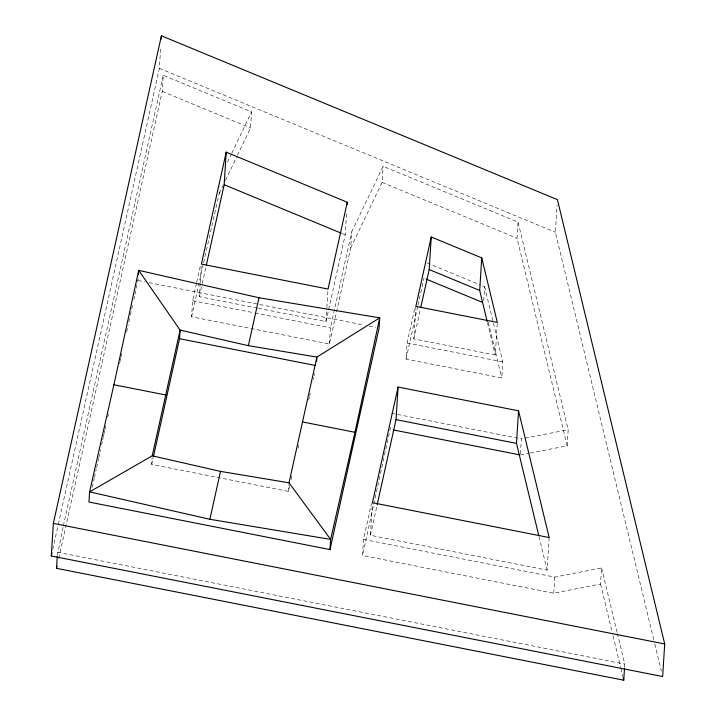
<?xml version="1.0" encoding="UTF-8"?>
<svg xmlns="http://www.w3.org/2000/svg" width="716" height="716" viewBox="0 0 716 716"><rect width="100%" height="100%" fill="white"/><g stroke="black" fill="none" stroke-linecap="round" stroke-linejoin="round"><path stroke-width="0.54" stroke-dasharray="3.58 2.69" d="M57.334 555.446L63.098 527.119M134.993 294.365L138.188 278.479M58.3 524.336L159.364 68.369L160.724 46.656M58.703 558.516L162.228 91.424L163.239 75.305L251.567 111.857L250.555 127.967L237.533 155.175M289.792 485.511L288.485 491.4L151.694 464.424L152.105 457.971M530.153 453.067L567.162 445.826L568.182 429.707L518.053 222.121L383.114 166.282L351.726 231.85L350.715 247.969L329.432 343.984L191.602 316.803L192.613 300.684L196.453 283.366M257.214 308.059L199.352 296.648L200.176 283.617M200.247 282.534L201.402 264.079M203.604 262.656L219.212 193.463L219.481 189.158M288.485 491.4L288.96 483.873M258.306 308.274L325.986 321.618L326.809 308.587M326.872 307.504L328.035 289.049M329.432 343.984L330.443 327.865L351.726 231.85M328.635 309.679L345.228 234.812L346.66 212.017M350.715 247.969L382.093 182.392L383.114 166.282M363.54 539.39L554.748 577.096L601.556 567.94L600.545 584.05L553.737 593.215L362.52 555.509L363.54 539.39L371.488 503.509M549.163 537.555L547.113 570.124L370.405 535.273L372.454 502.704M390.614 427.228L362.52 555.509M493.449 323.229L502.775 361.849L501.755 377.967L406.062 359.092L407.073 342.982L414.958 307.379M497.262 323.516L495.275 355.002L413.812 338.937L415.862 306.367M483.756 300.72L484.634 286.749L481.555 285.478M567.162 445.826L517.042 238.231L518.053 222.121M520.425 453.908L521.373 438.872L568.182 429.707M653.744 639.603L555.374 232.235L557.084 205.089M553.737 593.215L554.748 577.096M624.576 667.312L624.773 664.09L617.469 633.839M52.742 549.423L58.059 525.428M63.339 526.027L163.239 75.305M92.248 487.22L94.217 478.315M94.44 477.33L96.195 469.419M96.633 467.441L98.602 458.535M98.817 457.551L100.571 449.639M101.672 444.69L102.325 441.727M102.764 439.749L103.202 437.771M103.426 436.778L104.08 433.815M104.303 432.822L104.957 429.86M105.18 428.866L105.834 425.904M107.812 416.998L108.465 414.036M119.644 363.594L120.082 361.616M120.306 360.631L120.959 357.66M121.183 356.666L121.836 353.704M126.66 331.947L128.191 325.019M128.853 322.057L129.945 317.107M130.384 315.13L133.015 303.262M133.892 299.306L134.554 296.343M151.694 464.424L153.224 457.551M196.694 282.283L200.534 264.956M191.602 316.803L203.362 263.739M199.352 296.648L202.001 284.691M202.243 283.608L206.101 266.218M325.986 321.618L328.393 310.771M291.099 479.613L291.967 475.684M298.062 448.189L298.715 445.236M308.73 400.056L309.384 397.111M309.607 396.127L310.261 393.182M313.304 379.426L313.742 377.466M314.172 375.497L314.61 373.537M406.062 359.092L417.768 306.233M418.01 305.159L423.988 278.193M370.405 535.273L376.929 505.818M413.812 338.937L420.534 308.587M227.455 162.228L231.313 154.173M231.796 153.161L251.567 111.857M219.212 193.463L223.07 185.399M225.477 180.36L237.05 156.178M520.353 454.982L529.061 453.282M138.063 280.52L144.632 281.818M149.018 282.677L363.755 325.028M369.232 326.111L375.802 327.4M192.613 300.684L253.876 312.767M254.968 312.981L330.443 327.865M407.073 342.982L502.775 361.849M391.491 413.257L521.373 438.872M57.54 552.224L624.773 664.09M159.364 68.369L555.374 232.235M162.228 91.424L250.555 127.967M382.093 182.392L517.042 238.231M427.058 262.924L480.525 285.049M342.15 233.541L345.228 234.812M654.791 643.944L661.351 671.107M601.556 567.94L617.21 632.756M600.545 584.05L612.019 631.584M613.066 635.906L620.629 667.24M620.888 668.314L622.974 676.96M484.634 286.749L493.19 322.155M488.285 322.182L501.755 377.967M487.48 322.728L495.275 355.002M539.005 536.544L547.113 570.124"/><path stroke-width="1.07" d="M51.292 555.974L53.342 523.396L161.413 35.8L557.424 199.657L664.708 643.97L662.658 676.539L51.292 555.974L52.017 552.698M624.504 668.386L623.761 680.2L56.519 568.334L57.271 556.52M138.448 274.407L138.698 270.335L258.986 297.758L379.731 317.868L379.095 328.053L329.986 549.584L88.954 502.05L89.598 491.874L113.916 384.76L138.698 270.335L180.101 330.103L179.564 338.704L153.439 456.566M161.207 39.058L161.413 35.8M206.342 265.135L224.162 184.719L226.211 152.15L347.278 202.243L347.144 204.418M316.624 361.374L316.83 358.152M329.986 549.584L330.631 539.408L354.948 432.294L379.731 317.868L316.893 357.078L248.371 345.667L180.101 330.103L152.239 455.824L89.598 491.874L209.886 519.288L330.631 539.408L289.031 482.799L220.501 471.388L152.239 455.824M377.171 504.726L396.038 419.63L398.087 387.052L518.554 410.814L549.163 537.555L372.454 502.704L398.087 387.052M420.775 307.495L429.188 269.556L431.238 236.987L481.743 257.885L497.325 322.433L415.862 306.367L431.238 236.987M487.22 321.654L479.693 290.454L481.743 257.885M538.745 535.461L516.505 443.383L518.554 410.814M289.031 482.799L316.893 357.078M56.519 568.334L57.012 566.15M226.211 152.15L201.402 264.079L328.035 289.049L347.278 202.243M209.886 519.288L220.501 471.388M248.371 345.667L258.986 297.758M179.564 338.704L315.264 365.464M396.038 419.63L516.505 443.383M393.755 430.021L519.261 454.767M113.916 384.76L166.04 395.035M302.832 422.01L354.948 432.294M53.342 523.396L664.708 643.97M224.162 184.719L341.12 233.121M429.188 269.556L479.693 290.454M426.047 279.043L482.593 302.438M623.242 678.043L623.761 680.2"/></g></svg>
